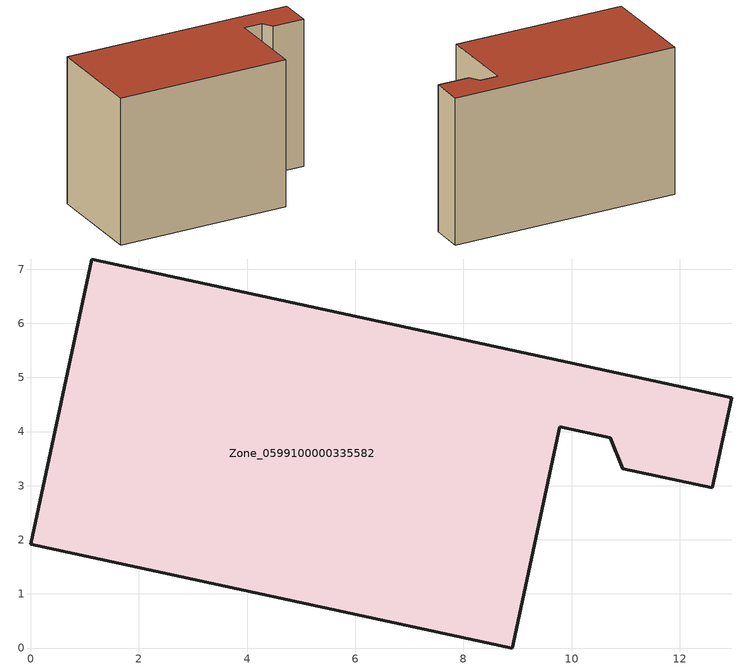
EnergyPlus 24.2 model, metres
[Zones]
Zone_0599100000335582
 floor ground (C_G): 0,1.92 1.13,7.19 12.96,4.63 12.6,2.96 10.94,3.31 10.71,3.89 9.78,4.09 8.9,0 z0
 wall outside (C_F): 1.13,7.19 0,1.92 8.9,0 9.78,4.09 10.71,3.89 10.94,3.31 12.6,2.96 12.96,4.63 1.13,7.19 z0:7.85
 roof outside (C_R): 12.6,2.96 12.96,4.63 1.13,7.19 0,1.92 8.9,0 9.78,4.09 10.71,3.89 10.94,3.31 z7.85
[BUILDING]
Pand.0599100000335582: North Axis=0; Terrain=City; Loads Convergence Tolerance Value=0.04; Temperature Convergence Tolerance Value=0.4; Solar Distribution=FullExterior; Maximum Number of Warmup Days=25; Minimum Number of Warmup Days=1
[Site:Location]
Rotterdam.The.Hague.AP_ZH_NLD Design_Conditions: Latitude=51.96; Longitude=4.45; Time Zone=1; Elevation=-4.5
[SITE:GROUNDTEMPERATURE:BUILDINGSURFACE]
18, 18, 18, 18, 18, 18, 18, 18, 18, 18, 18, 18
[MATERIAL] Thermal Absorptance=0.9; Solar Absorptance=0.7; Visible Absorptance=0.7
Name | Roughness | Thickness | Conductivity | Density | Specific Heat
G.TI.1975-1991 | MediumSmooth | 0.15 | 0.288461 | 540 | 1210
F.TI.1975-1991 | Rough | 0.3 | 0.230769 | 1920 | 840
R.TI.1975-1991 | MediumRough | 0.2 | 0.153846 | 1500 | 1000
[CONSTRUCTION]
C_G: G.TI.1975-1991
C_F: F.TI.1975-1991
C_R: R.TI.1975-1991
[ZONE]
Zone_0599100000335582: Type=1; Multiplier=1; Ceiling Height=Autocalculate; Volume=Autocalculate; Floor Area=autocalculate; Part of Total Floor Area=Yes
[ZONEINFILTRATION:DESIGNFLOWRATE]
Infil_Zone_0599100000335582: Zone or ZoneList or Space or SpaceList=Zone_0599100000335582; Schedule=AlwaysOn; Design Flow Rate Calculation Method=Flow/Area; Flow Rate per Floor Area=0.003; Constant Term Coefficient=1; Temperature Term Coefficient=0; Velocity Term Coefficient=0; Velocity Squared Term Coefficient=0
[HVACTEMPLATE:ZONE:IDEALLOADSAIRSYSTEM]
Zone_0599100000335582: Maximum Heating Supply Air Temperature=50; Minimum Cooling Supply Air Temperature=13; Maximum Heating Supply Air Humidity Ratio=0.0156; Minimum Cooling Supply Air Humidity Ratio=0.0077; Heating Limit=NoLimit; Cooling Limit=NoLimit; Dehumidification Control Type=ConstantSensibleHeatRatio; Cooling Sensible Heat Ratio=0.7; Dehumidification Setpoint=60; Humidification Control Type=None; Humidification Setpoint=30; Outdoor Air Method=None; Outdoor Air Flow Rate per Person=0.00944; Outdoor Air Flow Rate per Zone Floor Area=0; Outdoor Air Flow Rate per Zone=0; Demand Controlled Ventilation Type=None; Outdoor Air Economizer Type=NoEconomizer; Heat Recovery Type=None; Sensible Heat Recovery Effectiveness=0.7; Latent Heat Recovery Effectiveness=0.65
[ZONECONTROL:THERMOSTAT]
ThermostatControl_Zone_0599100000335582: Zone or ZoneList=Zone_0599100000335582; Control Type Schedule=DualSetpointControlType; Control 1=Thermostat_Zone_0599100000335582; Temperature Difference Between Cutout And Setpoint=0
[THERMOSTATSETPOINT:DUALSETPOINT]
Thermostat_Zone_0599100000335582: Heating Setpoint Temperature Schedule=HeatingSetpoint_Zone_0599100000335582; Cooling Setpoint Temperature Schedule=CoolingSetpoint_Zone_0599100000335582
[SCHEDULE:COMPACT]
HeatingSetpoint_Zone_0599100000335582: Through: 12/31, For: AllDays, Until: 24:00, 21
CoolingSetpoint_Zone_0599100000335582: Through: 12/31, For: AllDays, Until: 24:00, 24
DualSetpointControlType: Through: 12/31, For: AllDays, Until: 24:00, 4
AlwaysOn: Through: 12/31, For: AllDays, Until: 24:00, 1
